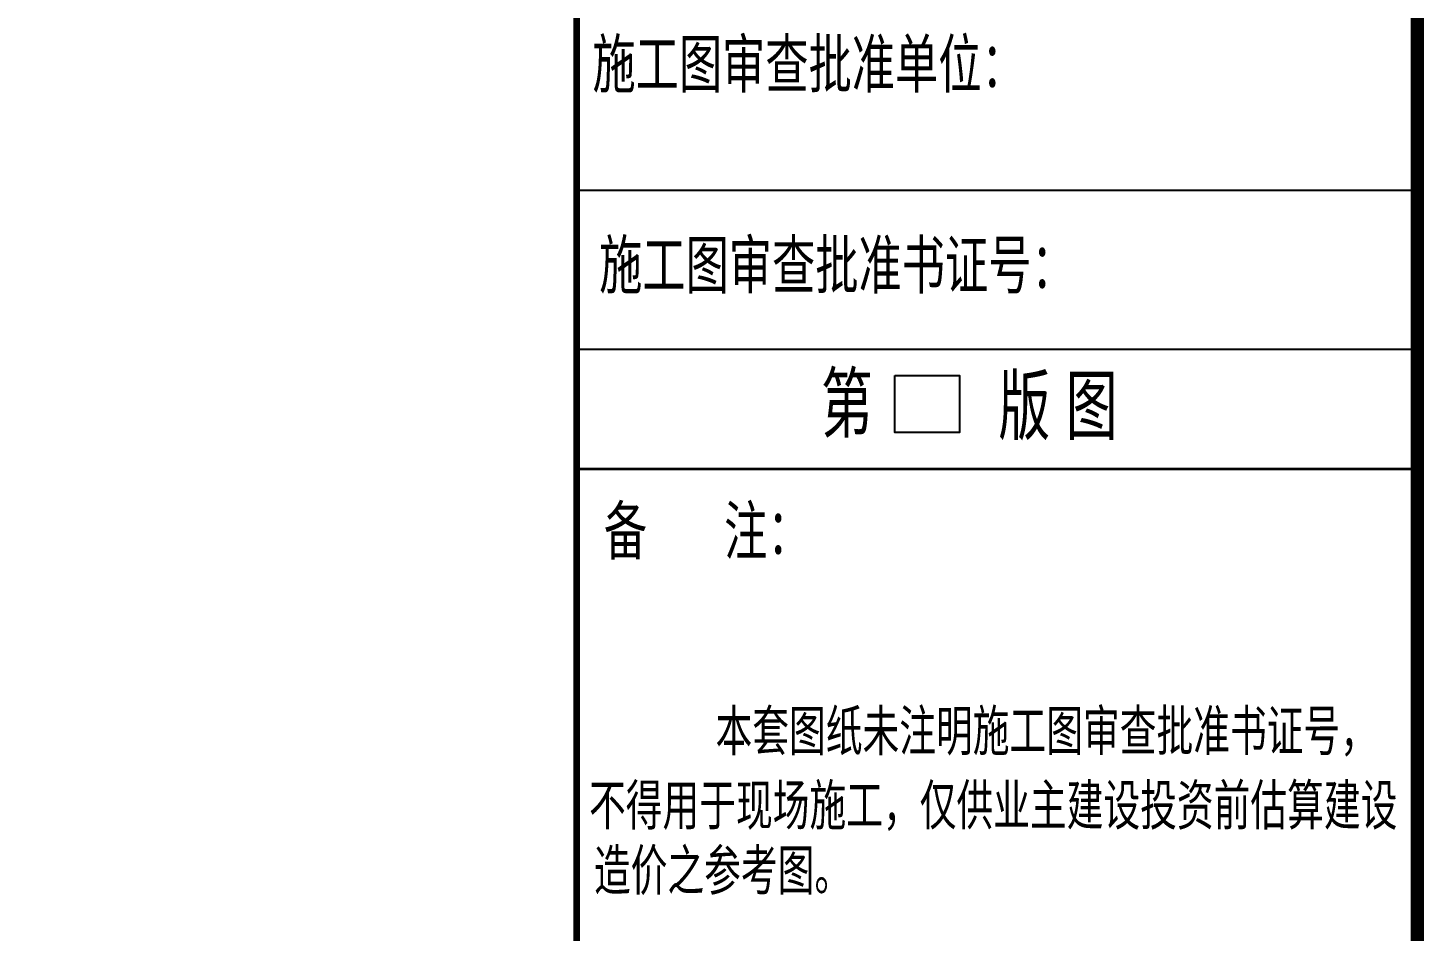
# Model space of a CAD drawing. Header units: millimetres. Extents: x 591771 to 1936534, y -622016 to 355666.
# Drawn here: x 833106 to 844733, y -59397 to -51874 of the extents above; entities that cross this region are included whole.
import ezdxf

# ---------------------------------------------------------------- set-up
doc = ezdxf.new("R2010")
doc.units = ezdxf.units.MM
doc.header["$LTSCALE"] = 80
for name, color, linetype in [('\\M+5CDBC\\M+5BFF2', 252, 'Continuous'), ('AXIS', 3, 'Continuous'), ('HZ', 2, 'Continuous')]:
    doc.layers.add(name, color=color, linetype=linetype)
doc.styles.add('_HZTXT', font='txt.shx', dxfattribs={"width": 0.8, "bigfont": 'hztxt.shx'})

msp = doc.modelspace()

# ---------------------------------------------------------------- linework, layer by layer
at = {"layer": '\\M+5CDBC\\M+5BFF2', "color": 2, "const_width": 112.5}
msp.add_lwpolyline([(762576.4, -102536), (844676.3, -102536), (844676.3, -45136), (762576.4, -45136)], close=True, dxfattribs=at)
at = {"layer": '\\M+5CDBC\\M+5BFF2', "color": 2}
for points, const_width in [([(837676.1, -102536), (837676.1, -45136)], 56.2), ([(837676.1, -55548.2), (844676.3, -55548.2)], 20)]:
    msp.add_lwpolyline(points, dxfattribs=dict(at, const_width=const_width))
for points in [[(837676.1, -53225.5), (844676.3, -53225.5)], [(837676.1, -54549.4), (844676.3, -54549.4)]]:
    msp.add_lwpolyline(points, dxfattribs=at)
at = {"layer": 'AXIS'}
msp.add_lwpolyline([(840324.2, -54769.6), (840864.8, -54769.6), (840864.8, -55245.6), (840324.2, -55245.6)], close=True, dxfattribs=at)

# ---------------------------------------------------------------- texts
at = {"layer": '\\M+5CDBC\\M+5BFF2', "color": 2, "style": '_HZTXT', "width": 0.8}
for s, height, p in [('施工图审查批准单位：', 450, (837806.7, -52414)), ('施工图审查批准书证号：', 450, (837862.5, -54087.4)), (' 第', 540, (839324.7, -55286.4)), ('版', 540, (841187.7, -55306.3)), ('图', 540, (841748.9, -55306.3)), ('备  注：', 450, (837902, -56302.8))]:
    msp.add_text(s, height=height, dxfattribs=at).set_placement(p)
at = {"layer": 'HZ', "color": 1, "style": '_HZTXT', "width": 0.8}
for s, p in [('本套图纸未注明施工图审查批准书证号，', (838832.2, -57932.2)), ('不得用于现场施工，仅供业主建设投资前估算建设', (837778.4, -58552)), ('造价之参考图。', (837819.2, -59094.4))]:
    msp.add_text(s, height=382.5, rotation=0.0025, dxfattribs=at).set_placement(p)

doc.saveas('drawing.dxf')
